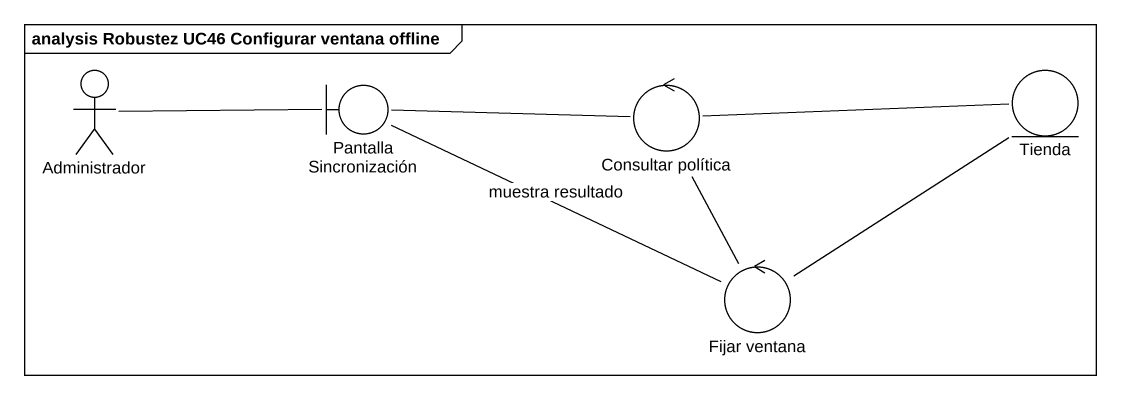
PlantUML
@startuml
mainframe analysis Robustez UC46 Configurar ventana offline
actor Administrador
boundary "Pantalla Sincronización" as Pantalla_Sincronización
control "Consultar política" as Consultar_política
entity Tienda
control "Fijar ventana" as Fijar_ventana
Administrador -right- Pantalla_Sincronización
Pantalla_Sincronización -right- Consultar_política
Consultar_política -right- Tienda
Consultar_política -- Fijar_ventana
Fijar_ventana -left- Pantalla_Sincronización : muestra resultado
Fijar_ventana -up- Tienda
@enduml
